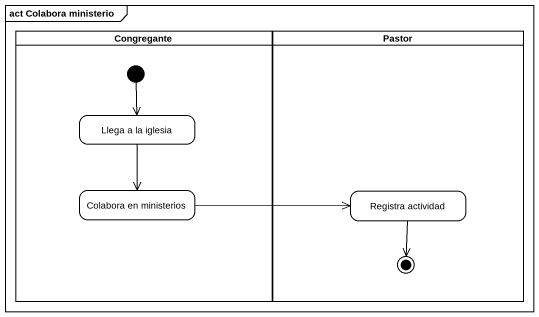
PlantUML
@startuml
mainframe act Colabora ministerio
hide empty description
state Congregante <<partition>> {
  state "Llega a la iglesia" as Llega_a_la_iglesia
  state "Colabora en ministerios" as Colabora_en_ministerios
  [*] --> Llega_a_la_iglesia
}
state Pastor <<partition>> {
  state "Registra actividad" as Registra_actividad
  Registra_actividad --> [*]
}
Llega_a_la_iglesia --> Colabora_en_ministerios
Colabora_en_ministerios -right-> Registra_actividad
@enduml
